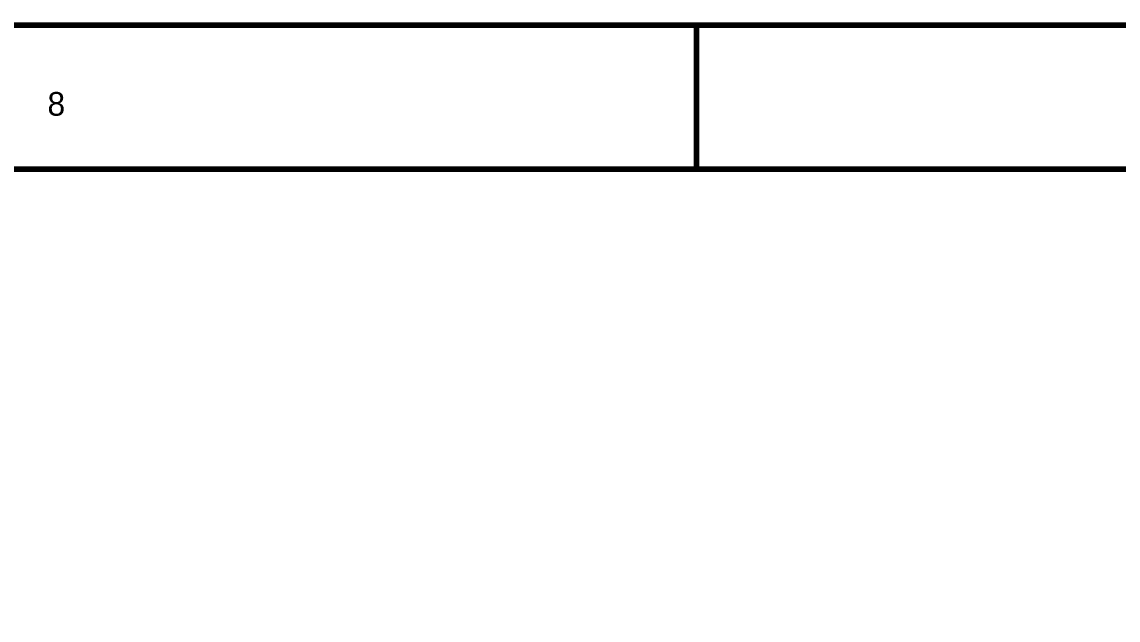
# Model space of a CAD drawing. Header units: millimetres. Extents: x 0 to 800, y 0 to 567.
# Drawn here: x 497.7 to 555.7, y 534.9 to 566.5 of the extents above; entities that cross this region are included whole.
import ezdxf

# ---------------------------------------------------------------- set-up
doc = ezdxf.new("R2010")
doc.units = ezdxf.units.MM
doc.layers.add('Sheet', color=255, linetype='Continuous')

msp = doc.modelspace()

# ---------------------------------------------------------------- linework, layer by layer
at = {"layer": 'Sheet'}
for points, const_width in [([(0, 566.375), (800.1, 566.375), (800.1, 0), (0, 0), (0, 566.375)], 0.3), ([(0, 566.375), (0, 0), (800.1, 0), (800.1, 566.375), (0, 566.375), (0, 566.375)], 0.0991), ([(7.661, 558.76), (792.484, 558.76), (792.484, 7.616), (7.661, 7.616), (7.661, 558.76)], 0.3), ([(7.661, 558.76), (7.661, 7.616), (792.484, 7.616), (792.484, 558.76), (7.661, 558.76), (7.661, 558.76)], 0.0991)]:
    msp.add_lwpolyline(points, close=True, dxfattribs=dict(at, const_width=const_width))
at = {"layer": 'Sheet', "const_width": 0.3}
msp.add_lwpolyline([(533.415, 566.398), (533.415, 558.782)], dxfattribs=at)

# ---------------------------------------------------------------- texts
at = {"layer": 'Sheet'}
msp.add_text('8', height=1.254, dxfattribs=at).set_placement((499.055, 561.582))

doc.saveas('drawing.dxf')
